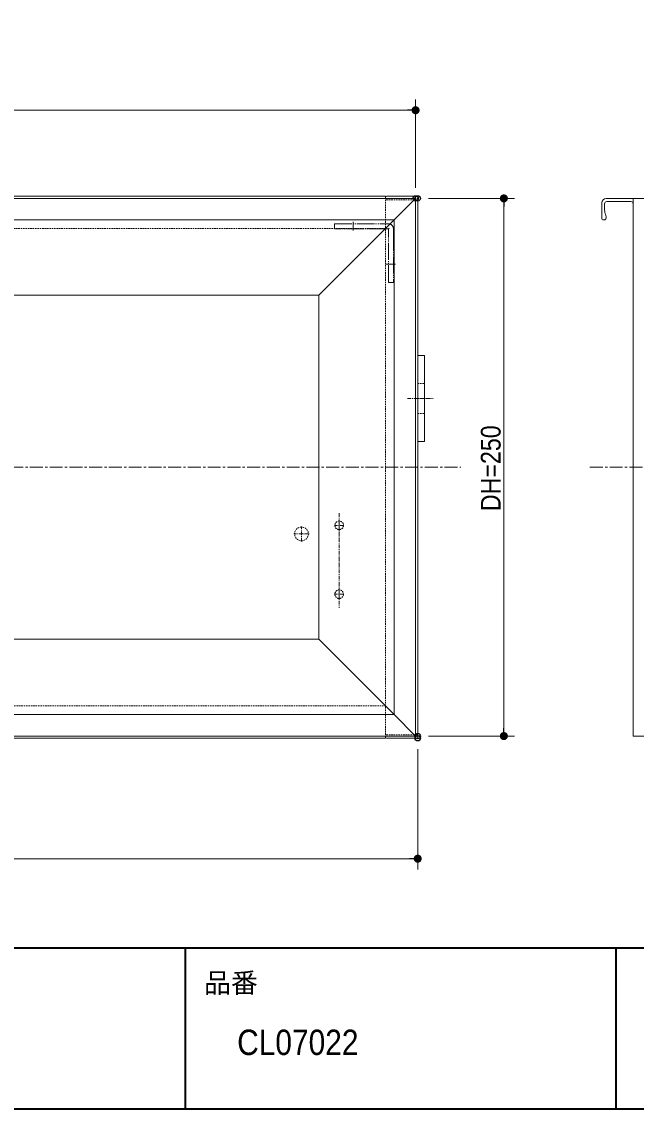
# Model space of a CAD drawing. Units: millimetres, scale not verified. Extents: x -1516 to 1516, y -761 to 761.
# Drawn here: x -248 to 38, y -692 to -187 of the extents above; entities that cross this region are included whole.
import ezdxf
from ezdxf.enums import TextEntityAlignment as Align

# ---------------------------------------------------------------- set-up
doc = ezdxf.new("R2010")
doc.units = ezdxf.units.MM
doc.header["$LTSCALE"] = 5
doc.header["$PDMODE"] = 32
doc.header["$PDSIZE"] = 2.5
for name, pattern in [('USER1', [2.91, 1.76, -0.4, 0.35, -0.4]), ('USER2', [1.11, 0.71, -0.4]), ('USER3', [10.5, 8, -0.5, 0.5, -0.5, 0.5, -0.5]), ('USER4', [9.172222, 5.997222, -1.058333, 1.058333, -1.058333])]:
    doc.linetypes.add(name, pattern=pattern)
for name, color, linetype, lineweight in [('0-0_1図面枠', 7, 'Continuous', 20), ('0-1_3一般', 7, 'Continuous', 15), ('0-3_2寸法-1', 7, 'Continuous', 15), ('0-4_0', 7, 'Continuous', 25)]:
    doc.layers.add(name, color=color, linetype=linetype, lineweight=lineweight)
doc.layers.add('0-5_Defpoints', color=7, linetype='Continuous')
doc.styles.add('ＭＳ Ｐゴシック', font='')
doc.styles.get('ＭＳ Ｐゴシック').set_extended_font_data('MS PGothic')

# ---------------------------------------------------------------- blocks, each defined once
blk = doc.blocks.new('グループ-2')
at = {"layer": '0-0_1図面枠', "lineweight": 35}
for p, q in [((-5000, -3087.5), (5000, -3087.5)), ((1375, -3087.5), (1375, -3462.5)), ((2375, -3087.5), (2375, -3462.5))]:
    blk.add_line(p, q, dxfattribs=at)
blk.add_lwpolyline([(-5000, 3462.5), (5000, 3462.5), (5000, -3462.5), (-5000, -3462.5)], close=True, dxfattribs=at)
blk = doc.blocks.new('図面枠')
at = {"layer": '0-0_1図面枠'}
blk.add_blockref('グループ-2', (0, 0), dxfattribs=at)
at = {"layer": '0-0_1図面枠', "style": 'ＭＳ Ｐゴシック'}
blk.add_text('品番', height=45.86, dxfattribs=at).set_placement((1418.53, -3205.26), align=Align.BOTTOM_LEFT)
blk = doc.blocks.new('グループ-7')
at = {"layer": '0-1_3一般'}
for p, q in [((1931, -1710.04), (1931, -1772.54)), ((1915, -1847.54), (1915, -1772.54)), ((1931, -1772.54), (1931, -1847.54)), ((1915, -1910.04), (1915, -1847.54))]:
    blk.add_line(p, q, dxfattribs=at)
at = {"layer": '0-1_3一般', "linetype": 'USER2'}
for p, q in [((1915, -1775.04), (1931, -1775.04)), ((1915, -1845.04), (1931, -1845.04))]:
    blk.add_line(p, q, dxfattribs=at)
at = {"layer": '0-1_3一般', "linetype": 'USER1'}
blk.add_line((1891.06, -1810.04), (1950.56, -1810.04), dxfattribs=at)
at = {"layer": '0-1_3一般'}
for points in [[(1915, -1772.54), (1915, -1710.04), (1931, -1710.04)], [(1931, -1847.54), (1931, -1910.04), (1915, -1910.04)]]:
    blk.add_lwpolyline(points, dxfattribs=at)
blk = doc.blocks.new('グループ-8')
at = {"layer": '0-1_3一般', "linetype": 'USER3'}
for p, q in [((1722, -1404), (1847, -1404)), ((1722, -1415.5), (1722, -1404)), ((1842, -1415.5), (1722, -1415.5)), ((1765, -1399.38), (1765, -1419.88)), ((1848.6, -1413.9), (1847, -1415.5)), ((1858.5, -1415.5), (1858.5, -1427.33)), ((1847, -1540.5), (1847, -1420.5)), ((1858.5, -1427.33), (1858.5, -1540.5)), ((1842, -1497.5), (1863.5, -1497.5)), ((1858.5, -1540.5), (1847, -1540.5))]:
    blk.add_line(p, q, dxfattribs=at)
blk.add_lwpolyline([(1842, -1415.5), (1847, -1415.5), (1847, -1420.5)], dxfattribs=at)
blk.add_arc((1847, -1415.5), 11.5, 0, 90, dxfattribs=at)
blk = doc.blocks.new('グループ-11')
at = {"layer": '0-1_3一般', "linetype": 'USER2'}
for p, q in [((1840, -1342.5), (1840, -1412.5)), ((1842.5, -1348), (1912.5, -1348)), ((1840, -1415), (-1975, -1415)), ((1840, -2025), (1840, -1415)), ((1840, -2525), (1840, -2025)), ((-1975, -2525), (1840, -2525)), ((1840, -2527.5), (1840, -2597.5)), ((1912.5, -2592), (1842.5, -2592))]:
    blk.add_line(p, q, dxfattribs=at)
at = {"layer": '0-1_3一般'}
for p, q in [((1842.5, -1348), (1840, -1348)), ((1842.5, -1340), (1912.5, -1340)), ((1910, -1345), (1860, -1395)), ((1915, -1348), (1915, -2592)), ((1860, -1395), (1685, -1570)), ((1840, -1412.5), (1840, -1415)), ((1685, -2370), (1860, -2545)), ((1840, -2525), (1840, -2527.5)), ((1860, -2545), (1910, -2595)), ((1840, -2592), (1842.5, -2592)), ((1840, -2597.5), (1840, -2600)), ((1912.5, -2600), (1842.5, -2600)), ((1912.5, -2592), (1915, -2592)), ((1915, -2592), (1915, -2597.5))]:
    blk.add_line(p, q, dxfattribs=at)
at = {"layer": '0-1_3一般', "linetype": 'USER4'}
blk.add_line((-2150, -1970), (2015, -1970), dxfattribs=at)
at = {"layer": '0-1_3一般', "linetype": 'USER1'}
for p, q in [((1732.5, -2076.7), (1732.5, -2296.7)), ((1732.5, -2116), (1732.5, -2094)), ((1645, -2142.6), (1645, -2107.4)), ((1743.5, -2105), (1721.5, -2105)), ((1662.6, -2125), (1627.4, -2125)), ((1743.5, -2265), (1721.5, -2265)), ((1732.5, -2276), (1732.5, -2254))]:
    blk.add_line(p, q, dxfattribs=at)
at = {"layer": '0-1_3一般'}
for points in [[(1910, -1345), (-2045, -1345), (-2045, -2595), (1910, -2595)], [(-1995, -1395), (1860, -1395), (1860, -2545), (-1995, -2545)]]:
    blk.add_lwpolyline(points, close=True, dxfattribs=at)
for points in [[(-1975, -1342.5), (-1975, -1340), (1840, -1340), (1840, -1342.5)], [(1915, -1342.5), (1915, -1348), (1912.5, -1348)], [(-1820, -1570), (1685, -1570), (1685, -2370), (-1820, -2370)], [(1840, -2600), (-1975, -2600), (-1975, -2597.5)]]:
    blk.add_lwpolyline(points, dxfattribs=at)
at = {"layer": '0-1_3一般', "linetype": 'USER2'}
for centre, radius in [((1732.5, -2105), 10), ((1645, -2125), 16), ((1732.5, -2265), 10)]:
    blk.add_circle(centre, radius, dxfattribs=at)
at = {"layer": '0-1_3一般'}
for centre, start, end in [((1842.5, -1342.5), 90, 180), ((1912.5, -1342.5), 0, 90), ((1842.5, -2597.5), 180, 270), ((1912.5, -2597.5), 270, 0)]:
    blk.add_arc(centre, 2.5, start, end, dxfattribs=at)
for name in ['グループ-8', 'グループ-7']:
    blk.add_blockref(name, (0, 0), dxfattribs=at)
blk = doc.blocks.new('グループ-20')
at = {"layer": '0-1_3一般'}
for p, q in [((2342.5, -1355), (2342.5, -1392.5)), ((2349, -1371.51), (2349, -1357.5)), ((2354, -1352.5), (2410, -1352.5)), ((2507.5, -1345), (2415, -1345)), ((2415, -1357.5), (2415, -1392.5)), ((2517.5, -1408), (2517.5, -1355)), ((2345, -1395), (2348.31, -1395)), ((2415, -2595), (2415, -1392.5)), ((2517.5, -1408), (2517.5, -1411)), ((2517.5, -1825), (2517.5, -1411)), ((2517.5, -2370), (2517.5, -1825)), ((2517.5, -2375), (2517.5, -1825))]:
    blk.add_line(p, q, dxfattribs=at)
for points in [[(2415, -1357.5), (2415, -1345), (2352.5, -1345)], [(2507.5, -1345), (2517.5, -1345), (2517.5, -1355)], [(2415, -2595), (2517.5, -2595), (2517.5, -1825)]]:
    blk.add_lwpolyline(points, dxfattribs=at)
for centre, radius, start, end in [((2352.5, -1355), 10, 90, 180), ((2354, -1357.5), 5, 90, 180), ((2410, -1357.5), 5, 0, 90), ((2379, -1371.51), 30, 180, 206.70485), ((2345.5, -1388.37), 7.5, 304.24387, 26.70485), ((2345, -1392.5), 2.5, 180, 270), ((2348.31, -1392.5), 2.5, 270, 304.24387)]:
    blk.add_arc(centre, radius, start, end, dxfattribs=at)
blk = doc.blocks.new('グループ-23')
at = {"layer": '0-1_3一般', "linetype": 'USER4'}
blk.add_line((2315, -1970), (4629, -1970), dxfattribs=at)
at = {"layer": '0-1_3一般'}
blk.add_blockref('グループ-20', (0, 0), dxfattribs=at)
blk = doc.blocks.new('_Dot')
at = {"layer": '0-4_0'}
blk.add_line((-2.5, 0), (-5, 0), dxfattribs=at)
for points in [[(0, 0), (-2.5, 0), (-2.48, 0.313)], [(0, 0), (-2.48, -0.313), (-2.5, 0)], [(0, 0), (-2.48, 0.313), (-2.421, 0.622)], [(0, 0), (-2.421, -0.622), (-2.48, -0.313)], [(0, 0), (-2.421, 0.622), (-2.324, 0.92)], [(0, 0), (-2.324, -0.92), (-2.421, -0.622)], [(0, 0), (-2.324, 0.92), (-2.191, 1.204)], [(0, 0), (-2.191, -1.204), (-2.324, -0.92)], [(0, 0), (-2.191, 1.204), (-2.023, 1.469)], [(0, 0), (-2.023, -1.469), (-2.191, -1.204)], [(0, 0), (-2.023, 1.469), (-1.822, 1.711)], [(0, 0), (-1.822, -1.711), (-2.023, -1.469)], [(0, 0), (-1.822, 1.711), (-1.594, 1.926)], [(0, 0), (-1.594, -1.926), (-1.822, -1.711)], [(0, 0), (-1.594, 1.926), (-1.34, 2.111)], [(0, 0), (-1.34, -2.111), (-1.594, -1.926)], [(0, 0), (-1.34, 2.111), (-1.064, 2.262)], [(0, 0), (-1.064, -2.262), (-1.34, -2.111)], [(0, 0), (-1.064, 2.262), (-0.773, 2.378)], [(0, 0), (-0.773, -2.378), (-1.064, -2.262)], [(0, 0), (-0.773, 2.378), (-0.468, 2.456)], [(0, 0), (-0.468, -2.456), (-0.773, -2.378)], [(0, 0), (-0.468, 2.456), (-0.157, 2.495)], [(0, 0), (-0.157, -2.495), (-0.468, -2.456)], [(0, 0), (-0.157, 2.495), (0.157, 2.495)], [(0, 0), (0.157, -2.495), (-0.157, -2.495)], [(0, 0), (0.157, 2.495), (0.468, 2.456)], [(0, 0), (0.468, 2.456), (0.773, 2.378)], [(0, 0), (0.773, 2.378), (1.064, 2.262)], [(0, 0), (1.064, 2.262), (1.34, 2.111)], [(0, 0), (1.34, 2.111), (1.594, 1.926)], [(0, 0), (1.594, 1.926), (1.822, 1.711)], [(0, 0), (1.822, 1.711), (2.023, 1.469)], [(0, 0), (2.023, 1.469), (2.191, 1.204)], [(0, 0), (2.191, 1.204), (2.324, 0.92)], [(0, 0), (2.324, 0.92), (2.421, 0.622)], [(0, 0), (2.421, 0.622), (2.48, 0.313)], [(0, 0), (2.48, 0.313), (2.5, 0)], [(0, 0), (0.468, -2.456), (0.157, -2.495)], [(0, 0), (0.773, -2.378), (0.468, -2.456)], [(0, 0), (1.064, -2.262), (0.773, -2.378)], [(0, 0), (1.34, -2.111), (1.064, -2.262)], [(0, 0), (1.594, -1.926), (1.34, -2.111)], [(0, 0), (1.822, -1.711), (1.594, -1.926)], [(0, 0), (2.023, -1.469), (1.822, -1.711)], [(0, 0), (2.191, -1.204), (2.023, -1.469)], [(0, 0), (2.324, -0.92), (2.191, -1.204)], [(0, 0), (2.421, -0.622), (2.324, -0.92)], [(0, 0), (2.48, -0.313), (2.421, -0.622)], [(0, 0), (2.5, 0), (2.48, -0.313)]]:
    blk.add_solid(points, dxfattribs=at)

msp = doc.modelspace()

# ---------------------------------------------------------------- linework, layer by layer
at = {"layer": '0-3_2寸法-1'}
for p, q in [((-64.875, -264), (-64.875, -223)), ((-68.627, -228), (-852.123, -228)), ((-58.875, -269), (-18.875, -269)), ((-23.875, -515.248), (-23.875, -272.752)), ((-58.875, -519), (-18.875, -519)), ((-63.875, -525), (-63.875, -581)), ((-67.627, -576), (-853.123, -576))]:
    msp.add_line(p, q, dxfattribs=at)
at = {"layer": '0-5_Defpoints'}
for p in [(-64.875, -269), (-63.875, -269), (-23.875, -269), (-63.875, -519), (-63.875, -520)]:
    msp.add_point(p, dxfattribs=at)

# ---------------------------------------------------------------- block references
at = {"layer": '0-0_1図面枠', "xscale": 0.2, "yscale": 0.2}
msp.add_blockref('図面枠', (-446.875, 0), dxfattribs=at)
at = {"layer": '0-1_3一般', "xscale": 0.2, "yscale": 0.2}
for name in ['グループ-11', 'グループ-23']:
    msp.add_blockref(name, (-446.875, 0), dxfattribs=at)
at = {"layer": '0-3_2寸法-1', "xscale": 0.7503418, "yscale": 0.7503418}
for p in [(-64.875, -228), (-63.875, -576)]:
    msp.add_blockref('_Dot', p, dxfattribs=at)
for p, rotation in [((-23.875, -269), 90), ((-23.875, -519), 270)]:
    msp.add_blockref('_Dot', p, dxfattribs=dict(at, rotation=rotation))

# ---------------------------------------------------------------- texts
at = {"layer": '0-0_1図面枠', "style": 'ＭＳ Ｐゴシック', "width": 0.9}
msp.add_text('CL07022', height=11.79, dxfattribs=at).set_placement((-147.745, -670.816), align=Align.BOTTOM_LEFT)
at = {"layer": '0-3_2寸法-1', "style": 'ＭＳ Ｐゴシック', "width": 0.9}
msp.add_text('DH=250', height=9.171, rotation=90, dxfattribs=at).set_placement((-22.635, -414.414), align=Align.BOTTOM_LEFT)

doc.saveas('drawing.dxf')
